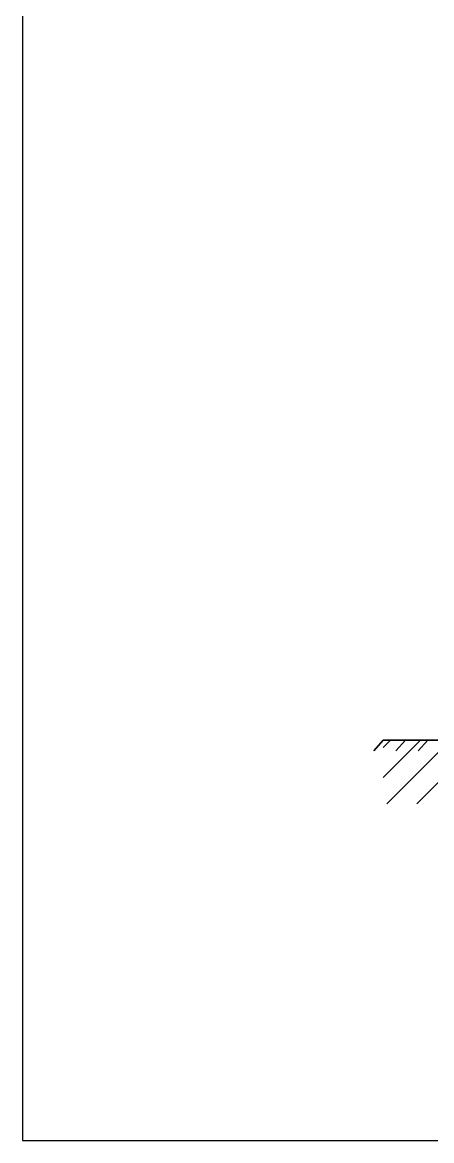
# Model space of a CAD drawing. Header units: metres. Extents: x -8 to 108, y -29 to 108.
# Drawn here: x -8 to -0.29, y -8 to 13.09 of the extents above; entities that cross this region are included whole.
import ezdxf

# ---------------------------------------------------------------- set-up
doc = ezdxf.new("R2010")
doc.units = ezdxf.units.M
doc.layers.add('marco-fino', color=7, linetype='CONTINUOUS', lineweight=25)
doc.layers.add('terreno', color=7, linetype='CONTINUOUS', lineweight=35)

msp = doc.modelspace()

# ---------------------------------------------------------------- linework, layer by layer
at = {"layer": 'marco-fino'}
msp.add_lwpolyline([(-8, -8), (108, -8), (108, 108), (-8, 108)], close=True, dxfattribs=at)
at = {"layer": 'terreno'}
for p, q in [((-1.2, -0.45), (-1.38, -0.65)), ((-1.2, -0.45), (-1.38, -0.65)), ((-1.2, -0.45), (-1.38, -0.65)), ((-1.2, -0.45), (-1.38, -0.65)), ((-1.2, -0.45), (0, -0.45)), ((-1.2, -1.153), (-0.497, -0.45)), ((-1.2, -0.587), (-1.063, -0.45)), ((-1.2, -0.45), (0, -0.45)), ((-1.2, -1.153), (-0.497, -0.45)), ((-1.2, -0.587), (-1.063, -0.45)), ((-1.2, -0.45), (0, -0.45)), ((-1.2, -1.153), (-0.497, -0.45)), ((-1.2, -0.587), (-1.063, -0.45)), ((-1.2, -0.45), (0, -0.45)), ((-1.2, -1.153), (-0.497, -0.45)), ((-1.2, -0.587), (-1.063, -0.45)), ((-1.131, -1.65), (0, -0.519)), ((-1.131, -1.65), (0, -0.519)), ((-1.131, -1.65), (0, -0.519)), ((-1.131, -1.65), (0, -0.519)), ((-0.78, -0.45), (-0.96, -0.65)), ((-0.78, -0.45), (-0.96, -0.65)), ((-0.78, -0.45), (-0.96, -0.65)), ((-0.78, -0.45), (-0.96, -0.65)), ((-0.36, -0.45), (-0.54, -0.65)), ((-0.36, -0.45), (-0.54, -0.65)), ((-0.36, -0.45), (-0.54, -0.65)), ((-0.36, -0.45), (-0.54, -0.65)), ((-0.566, -1.65), (0, -1.084)), ((-0.566, -1.65), (0, -1.084)), ((-0.566, -1.65), (0, -1.084)), ((-0.566, -1.65), (0, -1.084))]:
    msp.add_line(p, q, dxfattribs=at)

doc.saveas('drawing.dxf')
